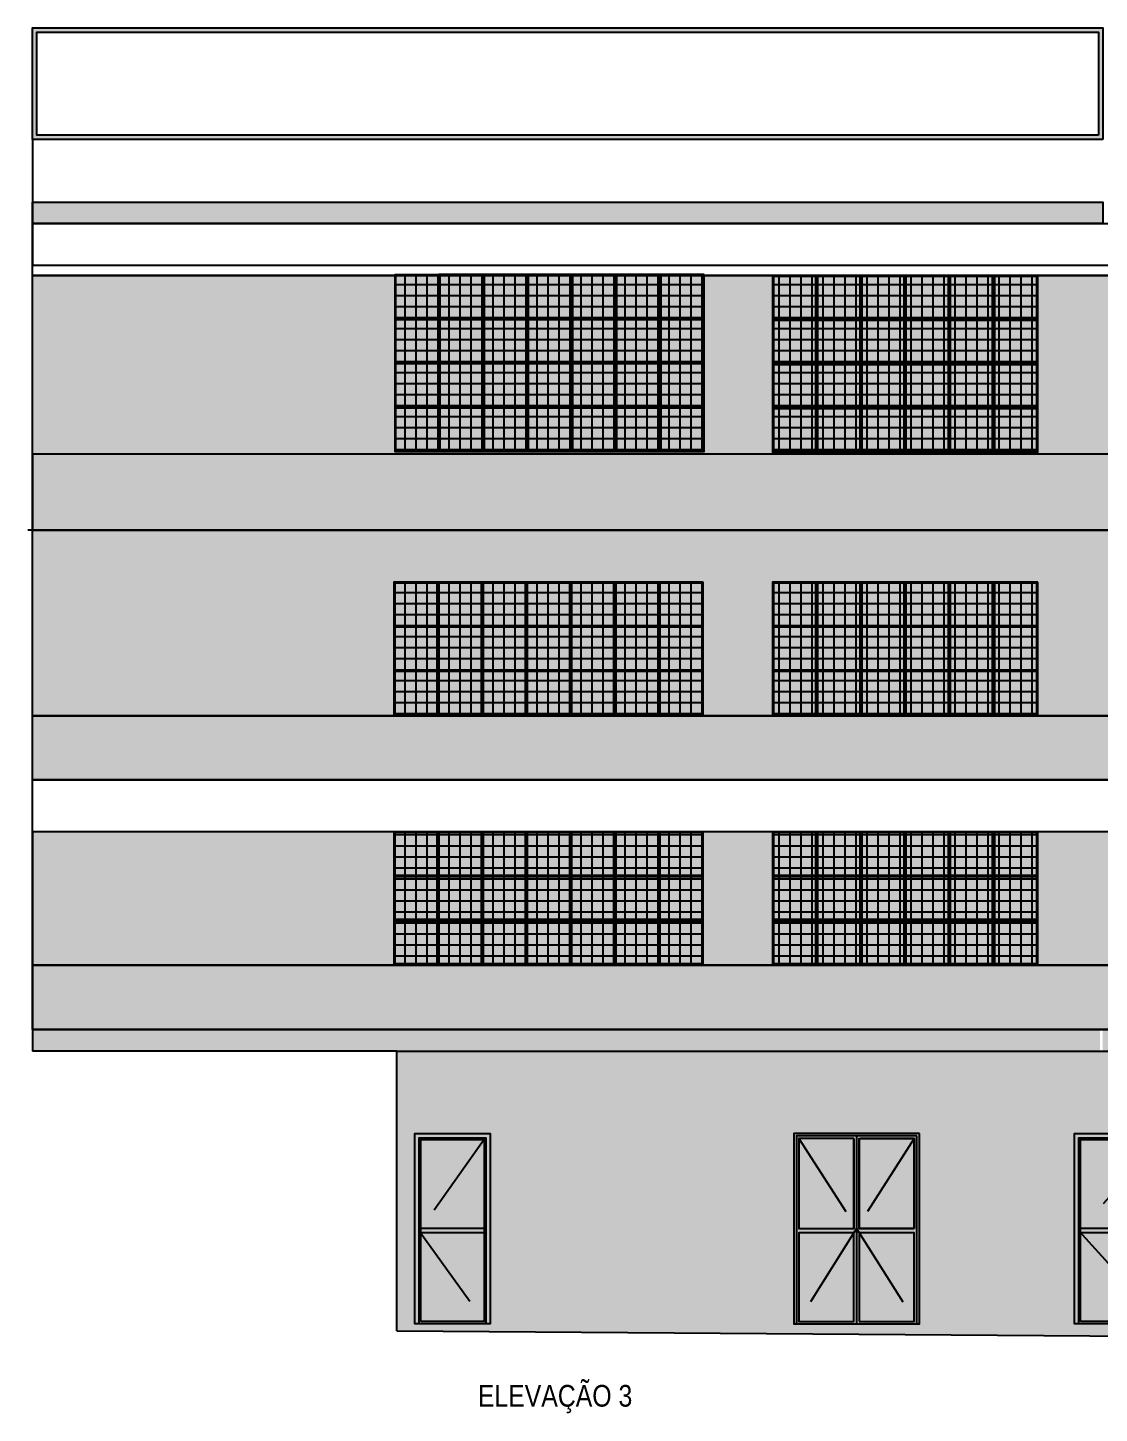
# Model space of a CAD drawing. Header units: metres. Extents: x -9138 to -7768, y 20 to 184.
# Drawn here: x -8614.45 to -8602.08, y 20.37 to 36.36 of the extents above; entities that cross this region are included whole.
import ezdxf
from ezdxf.enums import TextEntityAlignment as Align

# ---------------------------------------------------------------- set-up
doc = ezdxf.new("R2010")
doc.units = ezdxf.units.M
doc.linetypes.add('CTE ELEV$0$DASHEDX2', pattern=[1.5, 1, -0.5])
for name, color, linetype in [('ARQ-DIM EMBASAM', 2, 'Continuous'), ('CTE ELEV$0$ARQ- FRISO', 7, 'Continuous'), ('CTE ELEV$0$ARQ-AUX', 7, 'Continuous'), ('CTE ELEV$0$ARQ-AUX1', 1, 'Continuous'), ('CTE ELEV$0$ARQ-AUX3', 3, 'Continuous'), ('CTE ELEV$0$ARQ-AUX4', 6, 'Continuous'), ('CTE ELEV$0$ARQ-CAX', 1, 'Continuous'), ('CTE ELEV$0$ARQ-PRJ', 7, 'CTE ELEV$0$DASHEDX2'), ('CTE ELEV$0$ARQ-TXT', 2, 'Continuous')]:
    doc.layers.add(name, color=color, linetype=linetype)
for name, color, linetype, true_color in [('CTE ELEV$0$ARQ-REVEST', 7, 'Continuous', 0xc79471), ('CTE ELEV$0$COR PLATINA', 7, 'Continuous', 0xa1a6a3), ('CTE ELEV$0$COR-CAIX', 7, 'Continuous', 0x45494e)]:
    doc.layers.add(name, color=color, linetype=linetype, true_color=true_color)
doc.styles.add('CTE ELEV$0$Adesa', font='ARIALN.TTF')
pattern_1 = [(0, (0, 0), (0, 0.2032), []), (90, (0, 0), (-0.2032, 0.2032), [0.2032, -0.2032])]

# ---------------------------------------------------------------- blocks, each defined once
blk = doc.blocks.new('CTE ELEV$0$elev 3 1andar')
at = {"layer": 'CTE ELEV$0$COR PLATINA', "transparency": 33554687}
h = blk.add_hatch(color=256, dxfattribs=at)
h.dxf.hatch_style = 1
h.paths.add_polyline_path([(38.8964976152929, 3.599999958618753), (33.3014679522912, 3.599992240966756), (12.35151546911402, 3.599997091453801), (12.35151546911402, 3.350000000000001), (14.79076360852014, 3.350000000000001), (14.79076360852014, 0.04300742059618656), (20.73615341961704, 0), (37.66157779099922, -0.04521692989841242), (37.66157779099922, 1.804574733409972), (38.8964976152929, 1.804574733409972)])
h.paths.add_polyline_path([(33.28796875830085, 2.019942554674088), (32.28830774662674, 2.019942554674088), (32.28830774662674, 3.019942554674092), (33.28796875830085, 3.019942554674092)], flags=16)
h.paths.add_polyline_path([(33.23796875829976, 2.069942554674085), (32.33830774662783, 2.069942554674085), (32.33830774662783, 2.969942554674095), (33.23796875829976, 2.969942554674095)], flags=0)
h.paths.add_polyline_path([(32.12819636576933, 2.019942554674088), (31.12853535409522, 2.019942554674088), (31.12853535409522, 3.019942554674092), (32.12819636576933, 3.019942554674092)], flags=16)
h.paths.add_polyline_path([(32.07819636576824, 2.069942554674085), (31.17853535409631, 2.069942554674085), (31.17853535409631, 2.969942554674095), (32.07819636576824, 2.969942554674095)], flags=0)
h.paths.add_polyline_path([(27.6821913480253, 0.03000075540222724), (26.81233796587912, 0.03000075540222724), (26.81233796587912, 2.229951859910614), (27.6821913480253, 2.229951859910614)], flags=16)
h.paths.add_polyline_path([(27.63219134802603, 0.03000075540222724), (27.61070657898563, 0.06000075540219996), (26.88233796587883, 0.06000075540219996), (26.88233796587883, 1.077049547127608), (26.8623379658784, 1.10497630765644), (26.8623379658784, 2.179951859910659), (27.63219134802603, 2.179951859910659)], flags=16)
h.paths.add_polyline_path([(12.32151547241847, 3.599997098399623), (0, 3.599999951167487), (0, 3.350000000000001), (4.204099522679826, 3.350000000000001), (12.32151547241847, 3.350000000000001)])
at = {"layer": 'CTE ELEV$0$ARQ-AUX3'}
blk.add_line((0, 3.599999951167487), (0, 3.350000000000001), dxfattribs=at)
blk.add_line((0, 3.599999951167487), (0, 3.350000000000001), dxfattribs=at)
blk.add_lwpolyline([(4.204099522679826, 3.350000000000001), (0, 3.350000000000001)], dxfattribs=at)
at = {"layer": 'Defpoints', "elevation": -5.945466473008046e-07}
blk.add_lwpolyline([(5.269102985039353e-07, 3.599999951167487), (86.08435701478447, 3.599999951167487)], dxfattribs=at)
blk = doc.blocks.new('CTE ELEV$0$V NEOREX 18')
at = {"layer": 'CTE ELEV$0$ARQ-AUX'}
h = blk.add_hatch(dxfattribs=at)
h.set_pattern_fill('NET', color=256, scale=0.04)
h.set_pattern_definition([(0, (0.2549999999999955, 0.5), (0, 0.127), []), (90, (0.2549999999999955, 0.5), (-0.127, 7.776507174585693e-18), [])])
h.paths.add_polyline_path([(0.009999999999990905, 0.5), (0.009999999999990905, 0.01000000000000156), (0.5, 0.01000000000000156), (0.5, 0.5)])
at = {"layer": 'CTE ELEV$0$COR-CAIX'}
h = blk.add_hatch(color=256, dxfattribs=at)
h.dxf.hatch_style = 1
h.paths.add_polyline_path([(0, 0.5100000000000016), (0.5099999999999909, 0.5100000000000016), (0.5099999999999909, 0), (0, 0)])
at = {"layer": 'CTE ELEV$0$ARQ-AUX'}
for points in [[(0, 0.5100000000000016), (0.5099999999999909, 0.5100000000000016), (0.5099999999999909, 0), (0, 0)], [(0.009999999999990905, 0.5), (0.5, 0.5), (0.5, 0.01000000000000156), (0.009999999999990905, 0.01000000000000156)]]:
    blk.add_lwpolyline(points, close=True, dxfattribs=at)
blk = doc.blocks.new('CTE ELEV$0$elev 3 2andar')
at = {"layer": 'CTE ELEV$0$COR PLATINA', "transparency": 33554687}
h = blk.add_hatch(color=256, dxfattribs=at)
h.dxf.hatch_style = 1
h.paths.add_polyline_path([(0.1434876935600187, 2.280085127825), (-80.57457009121026, 2.280085127825), (-80.57457009121026, 0.7400000047095503), (0.1434876935600187, 0.7400000047095503)])
at = {"layer": 'CTE ELEV$0$ARQ-AUX3'}
blk.add_line((-80.57456956429996, 3.552713678800501e-15), (-80.57456956429996, 2.879999999999999), dxfattribs=at)
at = {"layer": 'CTE ELEV$0$COR PLATINA', "elevation": 5.945466473008046e-07}
blk.add_lwpolyline([(0.1434876935600187, 2.280085127825), (-80.57457009121026, 2.280085127825), (-80.57457009121026, 0.7400000047095503), (0.1434876935600187, 0.7400000047095503)], close=True, dxfattribs=at)
at = {"layer": 'Defpoints'}
for p, q in [((-80.57456956429996, 2.879999999999999), (0.1434876935618377, 2.880000000000006)), ((0.03864608266303549, 0), (-80.57456956429996, 3.552713678800501e-15))]:
    blk.add_line(p, q, dxfattribs=at)
at = {"layer": 'CTE ELEV$0$ARQ-AUX1', "xscale": -1}
for p in [(-75.89378557718192, 1.770000016277532, 5.945466473008046e-07), (-75.3837855771817, 1.770000016277532, 5.945466473008046e-07), (-74.87378557718148, 1.770000016277532, 5.945466473008046e-07), (-74.36378557718126, 1.770000016277532, 5.945466473008046e-07), (-73.85378557718286, 1.770000016277532, 5.945466473008046e-07), (-73.34378557718264, 1.770000016277532, 5.945466473008046e-07), (-72.83378557718243, 1.770000016277532, 5.945466473008046e-07), (-71.52378557718293, 1.770000016277532, 5.945466473008046e-07), (-71.01378557718272, 1.770000016277532, 5.945466473008046e-07), (-70.5037855771825, 1.770000016277532, 5.945466473008046e-07), (-69.9937855771841, 1.770000016277532, 5.945466473008046e-07), (-69.48378557718388, 1.770000016277532, 5.945466473008046e-07), (-68.97378557718366, 1.770000016277532, 5.945466473008046e-07), (-75.89378557718192, 1.260000016277534, 5.945466473233136e-07), (-75.3837855771817, 1.260000016277534, 5.945466473233136e-07), (-74.87378557718148, 1.260000016277534, 5.945466473233136e-07), (-74.36378557718126, 1.260000016277534, 5.945466473233136e-07), (-73.85378557718286, 1.260000016277534, 5.945466473233136e-07), (-73.34378557718264, 1.260000016277534, 5.945466473233136e-07), (-72.83378557718243, 1.260000016277534, 5.945466473233136e-07), (-71.52378557718293, 1.260000016277534, 5.945466473233136e-07), (-71.01378557718272, 1.260000016277534, 5.945466473233136e-07), (-70.5037855771825, 1.260000016277534, 5.945466473233136e-07), (-69.9937855771841, 1.260000016277534, 5.945466473233136e-07), (-69.48378557718388, 1.260000016277534, 5.945466473233136e-07), (-68.97378557718366, 1.260000016277534, 5.945466473233136e-07), (-75.89378557718192, 0.7500000162775287, 5.945466473233136e-07), (-75.3837855771817, 0.7500000162775287, 5.945466473233136e-07), (-74.87378557718148, 0.7500000162775287, 5.945466473233136e-07), (-74.36378557718126, 0.7500000162775287, 5.945466473233136e-07), (-73.85378557718286, 0.7500000162775287, 5.945466473233136e-07), (-73.34378557718264, 0.7500000162775287, 5.945466473233136e-07), (-72.83378557718243, 0.7500000162775287, 5.945466473233136e-07), (-71.52378557718293, 0.7500000162775287, 5.945466473233136e-07), (-71.01378557718272, 0.7500000162775287, 5.945466473233136e-07), (-70.5037855771825, 0.7500000162775287, 5.945466473233136e-07), (-69.9937855771841, 0.7500000162775287, 5.945466473233136e-07), (-69.48378557718388, 0.7500000162775287, 5.945466473233136e-07), (-68.97378557718366, 0.7500000162775287, 5.945466473233136e-07)]:
    blk.add_blockref('CTE ELEV$0$V NEOREX 18', p, dxfattribs=at)
blk = doc.blocks.new('CTE ELEV$0$elev 3 3andar')
at = {"layer": 'CTE ELEV$0$COR PLATINA', "transparency": 33554687}
h = blk.add_hatch(color=256, dxfattribs=at)
h.dxf.hatch_style = 1
h.paths.add_polyline_path([(0, 2.879999999999988), (70.50146152303932, 2.879999999999988), (70.50146152303932, 0.7400000325550202), (0, 0.7400000325550202)])
at = {"layer": 'CTE ELEV$0$ARQ-AUX3'}
blk.add_line((0, 0), (0, 2.879999999999995), dxfattribs=at)
at = {"layer": 'CTE ELEV$0$COR PLATINA', "elevation": 5.945466473008046e-07}
blk.add_lwpolyline([(0, 2.879999999999988), (70.50146152303932, 2.879999999999988), (70.50146152303932, 0.7400000325550202), (0, 0.7400000325550202)], close=True, dxfattribs=at)
at = {"layer": 'Defpoints'}
for p, q in [((0, 2.879999999999995), (80.613215646963, 2.880000000000003)), ((80.613215646963, -3.552713678800501e-15), (0, 0))]:
    blk.add_line(p, q, dxfattribs=at)
at = {"layer": 'CTE ELEV$0$ARQ-AUX1', "xscale": -1}
for p in [(4.680783987118048, 1.770000016277528, 5.945466473008046e-07), (5.190783987118266, 1.770000016277528, 5.945466473008046e-07), (5.700783987118484, 1.770000016277528, 5.945466473008046e-07), (6.210783987118702, 1.770000016277528, 5.945466473008046e-07), (6.720783987117102, 1.770000016277528, 5.945466473008046e-07), (7.23078398711732, 1.770000016277528, 5.945466473008046e-07), (7.740783987117538, 1.770000016277528, 5.945466473008046e-07), (9.050783987117029, 1.770000016277528, 5.945466473008046e-07), (9.560783987117247, 1.770000016277528, 5.945466473008046e-07), (10.07078398711747, 1.770000016277528, 5.945466473008046e-07), (10.58078398711586, 1.770000016277528, 5.945466473008046e-07), (11.09078398711608, 1.770000016277528, 5.945466473008046e-07), (11.6007839871163, 1.770000016277528, 5.945466473008046e-07), (4.680783987118048, 1.26000001627753, 5.945466473233136e-07), (5.190783987118266, 1.26000001627753, 5.945466473233136e-07), (5.700783987118484, 1.26000001627753, 5.945466473233136e-07), (6.210783987118702, 1.26000001627753, 5.945466473233136e-07), (6.720783987117102, 1.26000001627753, 5.945466473233136e-07), (7.23078398711732, 1.26000001627753, 5.945466473233136e-07), (7.740783987117538, 1.26000001627753, 5.945466473233136e-07), (9.050783987117029, 1.26000001627753, 5.945466473233136e-07), (9.560783987117247, 1.26000001627753, 5.945466473233136e-07), (10.07078398711747, 1.26000001627753, 5.945466473233136e-07), (10.58078398711586, 1.26000001627753, 5.945466473233136e-07), (11.09078398711608, 1.26000001627753, 5.945466473233136e-07), (11.6007839871163, 1.26000001627753, 5.945466473233136e-07), (4.680783987118048, 0.7500000162775251, 5.945466473233136e-07), (5.190783987118266, 0.7500000162775251, 5.945466473233136e-07), (5.700783987118484, 0.7500000162775251, 5.945466473233136e-07), (6.210783987118702, 0.7500000162775251, 5.945466473233136e-07), (6.720783987117102, 0.7500000162775251, 5.945466473233136e-07), (7.23078398711732, 0.7500000162775251, 5.945466473233136e-07), (7.740783987117538, 0.7500000162775251, 5.945466473233136e-07), (9.050783987117029, 0.7500000162775251, 5.945466473233136e-07), (9.560783987117247, 0.7500000162775251, 5.945466473233136e-07), (10.07078398711747, 0.7500000162775251, 5.945466473233136e-07), (10.58078398711586, 0.7500000162775251, 5.945466473233136e-07), (11.09078398711608, 0.7500000162775251, 5.945466473233136e-07), (11.6007839871163, 0.7500000162775251, 5.945466473233136e-07)]:
    blk.add_blockref('CTE ELEV$0$V NEOREX 18', p, dxfattribs=at)
blk = doc.blocks.new('CTE ELEV$0$elev 3 4andar')
at = {"layer": 'CTE ELEV$0$COR PLATINA', "transparency": 33554687}
h = blk.add_hatch(color=256, dxfattribs=at)
h.dxf.hatch_style = 1
h.paths.add_polyline_path([(0.05502567296571215, 3.479918448314983), (70.55648719600867, 3.479918448314983), (70.55648719600867, 1.420002003640569), (0.05502567296571215, 1.420002003640569)])
at = {"layer": 'CTE ELEV$0$ARQ-AUX3'}
blk.add_line((0.05502567296935013, 0.5399999511772684, 7.039728286218044e-06), (0.05502567296935013, 3.600003747892195), dxfattribs=at)
at = {"layer": 'CTE ELEV$0$COR PLATINA', "elevation": 7.63427493346594e-06}
blk.add_lwpolyline([(0.05502567296571215, 3.479918448314983), (70.55648719600867, 3.479918448314983), (70.55648719600867, 1.420002003640569), (0.05502567296571215, 1.420002003640569)], close=True, dxfattribs=at)
at = {"layer": 'Defpoints'}
for p, q in [((0.05502567296935013, 3.600003747892195, -8.282031624183796e-06), (80.613215646963, 3.600003747892202, -8.282031624183796e-06)), ((80.613215646963, 0.5399999511772648, -5.945466472782955e-07), (0, 0.5399999511772684, -5.945466472782955e-07))]:
    blk.add_line(p, q, dxfattribs=at)
at = {"layer": 'CTE ELEV$0$ARQ-AUX1', "xscale": -1}
for p in [(4.745809660087616, 2.979833336767527, 7.63427493346594e-06), (5.255809660087834, 2.979918448314983, 7.63427493346594e-06), (5.765809660088053, 2.979918448314983, 7.63427493346594e-06), (6.275809660088271, 2.979918448314983, 7.63427493346594e-06), (6.78580966008667, 2.979918448314983, 7.63427493346594e-06), (7.295809660086888, 2.979918448314983, 7.63427493346594e-06), (7.805809660087107, 2.979918448314983, 7.63427493346594e-06), (9.10580966008638, 2.969917935751681, 7.63427493346594e-06), (9.615809660086597, 2.969917935751681, 7.63427493346594e-06), (10.12580966008682, 2.969917935751681, 7.63427493346594e-06), (10.63580966008522, 2.969917935751681, 7.63427493346594e-06), (11.14580966008543, 2.969917935751681, 7.63427493346594e-06), (11.65580966008565, 2.969917935751681, 7.63427493346594e-06), (4.745809660087616, 2.469833336767529, 7.63427493348845e-06), (5.255809660087834, 2.469918448314985, 7.63427493348845e-06), (5.765809660088053, 2.469918448314985, 7.63427493348845e-06), (6.275809660088271, 2.469918448314985, 7.63427493348845e-06), (6.78580966008667, 2.469918448314985, 7.63427493348845e-06), (7.295809660086888, 2.469918448314985, 7.63427493348845e-06), (7.805809660087107, 2.469918448314985, 7.63427493348845e-06), (9.10580966008638, 2.459917935751683, 7.63427493348845e-06), (9.615809660086597, 2.459917935751683, 7.63427493348845e-06), (10.12580966008682, 2.459917935751683, 7.63427493348845e-06), (10.63580966008522, 2.459917935751683, 7.63427493348845e-06), (11.14580966008543, 2.459917935751683, 7.63427493348845e-06), (11.65580966008565, 2.459917935751683, 7.63427493348845e-06), (4.745809660087616, 1.959833336767524, 7.63427493348845e-06), (5.255809660087834, 1.95991844831498, 7.63427493348845e-06), (5.765809660088053, 1.95991844831498, 7.63427493348845e-06), (6.275809660088271, 1.95991844831498, 7.63427493348845e-06), (6.78580966008667, 1.95991844831498, 7.63427493348845e-06), (7.295809660086888, 1.95991844831498, 7.63427493348845e-06), (7.805809660087107, 1.95991844831498, 7.63427493348845e-06), (9.10580966008638, 1.949917935751678, 7.63427493348845e-06), (9.615809660086597, 1.949917935751678, 7.63427493348845e-06), (10.12580966008682, 1.949917935751678, 7.63427493348845e-06), (10.63580966008522, 1.949917935751678, 7.63427493348845e-06), (11.14580966008543, 1.949917935751678, 7.63427493348845e-06), (11.65580966008565, 1.949917935751678, 7.63427493348845e-06), (4.745809660087616, 1.449833336767519, 7.63427493348845e-06), (5.255809660087834, 1.449918448314975, 7.63427493348845e-06), (5.765809660088053, 1.449918448314975, 7.63427493348845e-06), (6.275809660088271, 1.449918448314975, 7.63427493348845e-06), (6.78580966008667, 1.449918448314975, 7.63427493348845e-06), (7.295809660086888, 1.449918448314975, 7.63427493348845e-06), (7.805809660087107, 1.449918448314975, 7.63427493348845e-06), (9.10580966008638, 1.439917935751673, 7.63427493348845e-06), (9.615809660086597, 1.439917935751673, 7.63427493348845e-06), (10.12580966008682, 1.439917935751673, 7.63427493348845e-06), (10.63580966008522, 1.439917935751673, 7.63427493348845e-06), (11.14580966008543, 1.439917935751673, 7.63427493348845e-06), (11.65580966008565, 1.439917935751673, 7.63427493348845e-06)]:
    blk.add_blockref('CTE ELEV$0$V NEOREX 18', p, dxfattribs=at)
blk = doc.blocks.new('CTE ELEV$0$ee')
at = {"layer": 'CTE ELEV$0$COR-CAIX', "transparency": 33554687}
h = blk.add_hatch(color=256, dxfattribs=at)
h.dxf.hatch_style = 1
h.paths.add_polyline_path([(0.2091549082742858, 2.199951091913224), (1.079008290420461, 2.199951091913224), (1.079008290420461, -1.259516224649815e-08), (0.2091549082742858, -1.259516224649815e-08)])
h = blk.add_hatch(color=256, dxfattribs=at)
h.dxf.hatch_style = 1
h.paths.add_polyline_path([(6.031664249143432, 2.199951859584029), (4.581664254103089, 2.19995026855981), (4.581664254110365, 7.550756393470692e-07), (6.031664249157984, 2.346099744698904e-06)])
h = blk.add_hatch(color=256, dxfattribs=at)
h.dxf.hatch_style = 1
h.paths.add_polyline_path([(7.821664236040306, 2.19995110450839), (8.891660806481013, 2.199951091913224), (8.891660806481013, -1.259516224649815e-08), (7.821664236040306, 3.552713678800501e-15)])
h = blk.add_hatch(color=256, dxfattribs=at)
h.dxf.hatch_style = 1
h.paths.add_polyline_path([(10.34166080152136, 2.199951859584029), (8.891660806481013, 2.19995026855981), (8.89166080648829, 7.550756393470692e-07), (10.34166080153591, 2.346099744698904e-06)])
at = {"flags": 128}
for points in [[(4.641662864272803, 1.050000755075576), (4.641661513345753, 0.03000083529168052), (5.276664261245969, 0.03000152139207657)], [(5.336664242231564, 0.03000159069748776), (5.971661508392572, 0.030002265876373), (5.971662859317803, 1.05000075507558)], [(8.951659416650728, 1.050000755075576), (8.951658065723677, 0.03000083529168052), (9.586660813623894, 0.03000152139207657)], [(9.646660794609488, 0.03000159069748776), (10.2816580607705, 0.030002265876373), (10.28165941169573, 1.05000075507558)]]:
    blk.add_lwpolyline(points, dxfattribs=at)
at = {"layer": 'CTE ELEV$0$ARQ-AUX4'}
for p, q in [((0, 3.150000000000002), (10.58666408584031, 3.150000000000002)), ((0, -0.08041137455152736), (0, 3.150000000000002)), ((10.58666408584031, 3.150000000000002), (10.58666408584031, -0.1569925794038127))]:
    blk.add_line(p, q, dxfattribs=at)
at = {"layer": 'CTE ELEV$0$ARQ-CAX'}
for p, q in [((5.336664271626432, 1.100000755878181), (5.971664249154855, 1.100000755075552, 4.318355881519661e-06)), ((9.646660824004357, 1.100000755878181), (10.28166080153278, 1.100000755075552, 4.318355881519661e-06))]:
    blk.add_line(p, q, dxfattribs=at)
for points in [[(0.2091549082742858, -1.259516224649815e-08), (0.2091549082742858, 2.199951091913224), (1.079008290420461, 2.199951091913224), (1.079008290420461, -1.259516224649815e-08)], [(0.2091549082742858, 2.199951091913224), (1.079008290420461, 2.199951091913224), (1.079008290420461, -1.259516224649815e-08), (0.2091549082742858, -1.259516224649815e-08)], [(0.2791549082739948, 0.02999998740481047), (0.2791549082739948, 2.129951091913288), (1.009008290420752, 2.129951091913288), (1.009008290420752, 0.02999998740481047)], [(7.821664236040306, 3.552713678800501e-15), (7.821664236040306, 2.19995110450839), (8.891660806481013, 2.199951091913224), (8.891660806481013, -1.259516224649815e-08)], [(7.821664236040306, 2.19995110450839), (8.891660806481013, 2.199951091913224), (8.891660806481013, -1.259516224649815e-08), (7.821664236040306, 3.552713678800501e-15)], [(7.891664236040015, 0.02999999999997627), (7.891664236040015, 2.129951104508454), (8.821660806481304, 2.129951091913288), (8.821660806481304, 0.02999998740481047)]]:
    blk.add_lwpolyline(points, close=True, dxfattribs=at)
for points in [[(0.2591549082735582, -1.259516224649815e-08), (0.2591549082735582, 2.14995109191327), (1.029008290421189, 2.14995109191327), (1.029008290421189, -1.259516224649815e-08)], [(7.871664236039578, 3.552713678800501e-15), (7.871664236039578, 2.149951104508435), (8.841660806481741, 2.14995109191327), (8.841660806481741, -1.259516224649815e-08)], [(1.009008290420752, 1.099975539658953), (0.2791549082739948, 1.099975539658953)], [(1.009008290420752, 1.049975539658998), (0.2791549082739948, 1.049975539658998)], [(8.821660806481304, 1.099975539658953), (7.891664236040015, 1.099975552254119)], [(8.821660806481304, 1.049975539658998), (7.891664236040015, 1.049975552254164)]]:
    blk.add_lwpolyline(points, dxfattribs=at)
at = {"layer": 'CTE ELEV$0$ARQ-CAX', "flags": 128}
for points in [[(6.031664249143432, 2.199951859584029), (4.581664254103089, 2.19995026855981), (4.581664254110365, 7.550756393470692e-07), (6.031664249157984, 2.346099744698904e-06), (6.031664249150708, 2.199951859584029)], [(5.276664231852919, 2.139951047682825), (4.641664254104398, 2.139950348779458), (4.641662903241013, 1.100000735591522)], [(5.27666422223956, 2.139951047682825), (5.276664241464459, 1.10000077431171)], [(5.306664251625989, 2.169951064071892), (5.3066642917438, 1.550587693799343e-06)], [(5.336664281239791, 2.139951089100077), (5.336664262013073, 1.100000755878185)], [(5.971662898287832, 1.100000755075552), (5.971664249151218, 2.139951779364264), (5.350078522513286, 2.139951088852126)], [(10.34166080152136, 2.199951859584029), (8.891660806481013, 2.19995026855981), (8.89166080648829, 7.550756393470692e-07), (10.34166080153591, 2.346099744698904e-06), (10.34166080152863, 2.199951859584029)], [(9.586660784230844, 2.139951047682825), (8.951660806482323, 2.139950348779458), (8.951659455618937, 1.100000735591522)], [(9.586660774617485, 2.139951047682825), (9.586660793842384, 1.10000077431171)], [(9.616660804003914, 2.169951064071892), (9.616660844121725, 1.550587693799343e-06)], [(9.646660833617716, 2.139951089100077), (9.646660814390998, 1.100000755878185)], [(10.28165945066576, 1.100000755075552), (10.28166080152914, 2.139951779364264), (9.66007507489121, 2.139951088852126)]]:
    blk.add_lwpolyline(points, dxfattribs=at)
for points in [[(6.001664249150053, 2.16995181947409), (4.611664254103744, 2.169950308669691), (4.61166425411102, -3.265583359279844e-10), (6.001664249157329, 1.51047784058278e-06)], [(10.31166080152798, 2.16995181947409), (8.921660806481668, 2.169950308669691), (8.921660806488944, -3.265583359279844e-10), (10.31166080153525, 1.51047784058278e-06)]]:
    blk.add_lwpolyline(points, close=True, dxfattribs=at)
at = {"layer": 'CTE ELEV$0$ARQ-CAX', "lineweight": -2}
for points in [[(5.276664231852919, 2.139951047682825), (4.641663568914737, 2.139951008962562), (4.641663568914737, 1.100000735591557), (5.276664231852919, 1.100000774311706)], [(5.971664249154855, 1.100000755075552), (5.336664271626432, 1.100000755878181), (5.336664271626432, 2.139951089100077), (5.971664249154855, 2.139951088297448)], [(9.586660784230844, 2.139951047682825), (8.951660121292662, 2.139951008962562), (8.951660121292662, 1.100000735591557), (9.586660784230844, 1.100000774311706)], [(10.28166080153278, 1.100000755075552), (9.646660824004357, 1.100000755878181), (9.646660824004357, 2.139951089100077), (10.28166080153278, 2.139951088297448)], [(5.276664242019251, 1.050000754827629), (4.641661513345753, 1.050000755075576), (4.641661513345753, 0.03000083529168052), (5.276664261245969, 0.03000083504373308)], [(5.336664242231564, 0.03000157450658136), (5.971662878771895, 0.03000157481319476), (5.971662878771895, 1.05000075507558), (5.336664261458282, 1.050000754768966)], [(9.586660794397176, 1.050000754827629), (8.951658065723677, 1.050000755075576), (8.951658065723677, 0.03000083529168052), (9.586660813623894, 0.03000083504373308)], [(9.646660794609488, 0.03000157450658136), (10.28165943114982, 0.03000157481319476), (10.28165943114982, 1.05000075507558), (9.646660813836206, 1.050000754768966)]]:
    blk.add_lwpolyline(points, close=True, dxfattribs=at)
at = {"layer": 'CTE ELEV$0$ARQ-PRJ'}
for points in [[(1.009008290420752, 2.129951091913288), (0.2591549082735582, 1.074975539659054), (1.029008290421189, -1.259516224649815e-08)], [(4.641663568914737, 2.139951008962562), (5.3072500598646, 1.100000774559657), (4.61166425411102, -3.265583359279844e-10)], [(5.971664934353612, 2.139951008962566), (5.3072500598646, 1.100000774559657), (6.001664249157329, -3.265547832143056e-10)], [(8.821660806481304, 2.129951091913288), (7.871664236039578, 1.074975552254219), (8.841660806481741, -1.259516224649815e-08)], [(8.951660121292662, 2.139951008962562), (9.617246612242525, 1.100000774559657), (8.921660806488944, -3.265583359279844e-10)], [(10.28166148673154, 2.139951008962566), (9.617246612242525, 1.100000774559657), (10.31166080153525, -3.265547832143056e-10)]]:
    blk.add_lwpolyline(points, dxfattribs=at)
blk = doc.blocks.new('CTE ELEV')
at = {"layer": 'CTE ELEV$0$ARQ-REVEST', "transparency": 33554687}
h = blk.add_hatch(dxfattribs=at)
h.set_pattern_fill('AR-B816', scale=0.001)
h.set_pattern_definition(pattern_1)
h.paths.add_polyline_path([(-8575.495998024333, 27.67999995116754), (-8614.392495112717, 27.67999995116754), (-8614.392495112717, 28.41999996743908), (-8575.495998024333, 28.41999996743908)])
h = blk.add_hatch(dxfattribs=at)
h.set_pattern_fill('AR-B816', scale=0.001)
h.set_pattern_definition(pattern_1)
h.paths.add_polyline_path([(-8614.392495639626, 24.79999995116753), (-8581.091027687335, 24.7999922409668), (-8581.091027687335, 25.53999224567635), (-8614.392495639626, 25.53999995587708)])
at = {"layer": 'CTE ELEV$0$COR PLATINA', "transparency": 33554687}
h = blk.add_hatch(color=256, dxfattribs=at)
h.dxf.hatch_style = 1
h.paths.add_polyline_path([(-8614.39249511272, 34.34500380656213), (-8602.040980170512, 34.34500380656213), (-8602.040980170512, 34.1011057441466), (-8614.39249511272, 34.1011057441466)])
h = blk.add_hatch(color=256, dxfattribs=at)
h.dxf.hatch_style = 1
h.paths.add_polyline_path([(-8614.392495112716, 30.55999995119053), (-8586.045998024332, 30.55999995119053), (-8586.045998024332, 31.44000200363083), (-8614.392495112716, 31.44000200363083)])
h = blk.add_hatch(color=256, dxfattribs=at)
h.dxf.hatch_style = 1
h.paths.add_polyline_path([(-8599.601732031106, 24.55000000000005), (-8610.188396116946, 24.55000000000005), (-8610.188396116946, 21.31958862544852), (-8599.601732031106, 21.24300742059624)])
h.paths.add_polyline_path([(-8609.109387826526, 23.59995109191327), (-8609.109387826526, 21.39999998740488), (-8609.979241208672, 21.39999998740488), (-8609.979241208672, 23.59995109191327)], flags=16)
h.paths.add_polyline_path([(-8609.159387826525, 23.54995109191331), (-8609.159387826525, 21.39999998740488), (-8609.180872595565, 21.42999998740486), (-8609.909241208672, 21.42999998740486), (-8609.909241208672, 22.44704877913026), (-8609.929241208672, 22.4749755396591), (-8609.929241208672, 23.54995109191331)], flags=0)
h.paths.add_polyline_path([(-8604.216733238174, 21.4475242743506), (-8604.216733238174, 21.43000157481324), (-8604.851731874714, 21.43000157450663), (-8604.851731855424, 22.453406616325), (-8604.881146057081, 22.5000007745597), (-8604.881731845522, 22.49907440755656), (-8604.881731825202, 21.40000155058778), (-8604.186733328272, 21.40000231318045)], flags=0)
h.paths.add_polyline_path([(-8605.576731862842, 23.56995030866974), (-8604.186731867796, 23.56995181947413), (-8604.186731867789, 21.40000151047789), (-8605.576731862835, 21.39999999967349)], flags=16)
h.paths.add_polyline_path([(-8604.911731875482, 22.50000077431175), (-8604.911731894706, 23.53995104768286), (-8605.546731862842, 23.5399503487795), (-8605.546733213705, 22.50000073559156)], flags=0)
h.paths.add_polyline_path([(-8605.5467346036, 22.45000075507562), (-8604.911731874927, 22.45000075482767), (-8604.9117318557, 21.43000083504378), (-8605.5467346036, 21.43000083529173)], flags=0)
h.paths.add_polyline_path([(-8604.85173184532, 23.53995108910012), (-8604.85173184532, 22.50000075587823), (-8604.216733218658, 22.5000007550756), (-8604.216731867795, 23.53995108829749)], flags=0)
h.paths.add_polyline_path([(-8599.906736685796, 21.4475242743506), (-8599.906736685796, 21.43000157481324), (-8600.541735322337, 21.43000157450663), (-8600.541735303046, 22.453406616325), (-8600.571149504703, 22.5000007745597), (-8600.571735293144, 22.49907440755656), (-8600.571735272824, 21.40000155058778), (-8599.876736775894, 21.40000231318045)], flags=0)
h.paths.add_polyline_path([(-8602.366731880906, 23.59995110450843), (-8601.296735310465, 23.59995109191327), (-8601.296735310465, 21.39999998740488), (-8602.366731880906, 21.40000000000005)], flags=16)
h.paths.add_polyline_path([(-8602.316731880906, 23.54995110450848), (-8601.346735310464, 23.54995109191331), (-8601.346735310464, 21.39999998740488), (-8601.373805597601, 21.42999998750061), (-8602.296731880906, 21.43000000000002), (-8602.296731880906, 22.45281102925223), (-8602.316731880906, 22.47497555225426)], flags=0)
h.paths.add_polyline_path([(-8601.266735310464, 23.56995030866974), (-8599.876735315418, 23.56995181947413), (-8599.87673531541, 21.40000151047789), (-8601.266735310457, 21.39999999967349)], flags=16)
h.paths.add_polyline_path([(-8600.601735323104, 22.50000077431175), (-8600.601735342329, 23.53995104768286), (-8601.236735310464, 23.5399503487795), (-8601.236736661327, 22.50000073559156)], flags=0)
h.paths.add_polyline_path([(-8601.236738051222, 21.43000083529173), (-8600.601735303322, 21.43000152139212), (-8600.601735322549, 22.45000075482767), (-8601.236736700295, 22.45000075507562)], flags=0)
h.paths.add_polyline_path([(-8600.541735292942, 23.53995108910012), (-8600.541735292942, 22.50000075587823), (-8599.90673666628, 22.5000007550756), (-8599.906735315417, 23.53995108829749)], flags=0)
at = {"layer": 'CTE ELEV$0$COR-CAIX', "transparency": 33554687}
h = blk.add_hatch(color=256, dxfattribs=at)
h.dxf.hatch_style = 1
h.paths.add_polyline_path([(-8602.090980170515, 35.12001537622805), (-8614.342494971455, 35.12001537622805), (-8614.342494971455, 36.31001500997384), (-8602.090980170515, 36.31001500997384)], flags=16)
h.paths.add_polyline_path([(-8602.040980170515, 35.07001537622805), (-8614.392494971455, 35.07001537622805), (-8614.392494971455, 36.36001500997384), (-8602.040980170515, 36.36001500997384)])
at = {"layer": 'CTE ELEV$0$ARQ- FRISO'}
for points, elevation in [([(-8614.39249511272, 34.34500380656213), (-8602.040980170512, 34.34500380656213), (-8602.040980170512, 34.1011057441466), (-8614.39249511272, 34.1011057441466)], -7.634274933332463e-06), ([(-8614.392495112716, 30.55999995119053), (-8586.045998024332, 30.55999995119053), (-8586.045998024332, 31.44000200363083), (-8614.392495112716, 31.44000200363083)], -5.945466473008046e-07)]:
    blk.add_lwpolyline(points, close=True, dxfattribs=dict(at, elevation=elevation))
for points in [[(-8586.045998024332, 33.49991844830524), (-8614.39249511272, 33.49991844830524), (-8614.39249511272, 34.1011057441466), (-8586.045998024332, 34.1011057441466)], [(-8575.495998024333, 27.67999995116754), (-8614.392495112717, 27.67999995116754), (-8614.392495112717, 28.41999996743908), (-8575.495998024333, 28.41999996743908)], [(-8575.495998024333, 27.08008507899253), (-8614.392495112716, 27.08008507899253), (-8614.392495112716, 27.67999995116754), (-8575.495998024333, 27.67999995116754)], [(-8614.392495639626, 24.79999995116753), (-8581.091027687335, 24.7999922409668), (-8581.091027687335, 25.53999224567635), (-8614.392495639626, 25.53999995587708)]]:
    blk.add_lwpolyline(points, close=True, dxfattribs=at)
at = {"layer": 'CTE ELEV$0$ARQ-AUX1', "elevation": -1.159795023401589e-05}
for points in [[(-8602.040980170515, 35.07001537622805), (-8614.392494971455, 35.07001537622805), (-8614.392494971455, 36.36001500997384), (-8602.040980170515, 36.36001500997384)], [(-8602.090980170515, 35.12001537622805), (-8614.342494971455, 35.12001537622805), (-8614.342494971455, 36.31001500997384), (-8602.090980170515, 36.31001500997384)]]:
    blk.add_lwpolyline(points, close=True, dxfattribs=at)
at = {"layer": 'CTE ELEV$0$ARQ-AUX3', "elevation": -7.634274933332463e-06}
blk.add_lwpolyline([(-8602.040980170512, 35.07001541854682), (-8614.39249511272, 35.07001541854682), (-8614.39249511272, 33.62000374786491)], dxfattribs=at)
at = {"layer": 'CTE ELEV$0$ARQ-AUX3'}
blk.add_lwpolyline([(-8610.188396116946, 21.31958862544852), (-8593.656342220009, 21.20000000000005), (-8515.049963459314, 20.99000000000004)], dxfattribs=at)
for name, p in [('CTE ELEV$0$elev 3 2andar', (-8533.817925548416, 24.79999995116753, -5.945466473008046e-07)), ('CTE ELEV$0$elev 3 1andar', (-8614.392495639626, 21.20000000000005))]:
    blk.add_blockref(name, p)
blk.add_blockref('CTE ELEV$0$elev 3 3andar', (-8614.392495112716, 27.67999995116754, -5.945466473008046e-07), dxfattribs=at)
at = {"layer": 'CTE ELEV$0$ARQ-AUX4'}
blk.add_blockref('CTE ELEV$0$elev 3 4andar', (-8614.447520785685, 30.01999999999026, -7.63427493346594e-06), dxfattribs=at)
at = {"layer": 'CTE ELEV$0$COR-CAIX'}
blk.add_blockref('CTE ELEV$0$ee', (-8610.188396116946, 21.40000000000004), dxfattribs=at)
at = {"layer": 'CTE ELEV$0$ARQ-TXT', "style": 'CTE ELEV$0$Adesa'}
blk.add_text('ELEVAÇÃO 3', height=0.25, dxfattribs=at).set_placement((-8608.361587282285, 20.44599736174028, -0.03532142801281001), align=Align.CENTER)

msp = doc.modelspace()

# ---------------------------------------------------------------- block references
at = {"layer": 'ARQ-DIM EMBASAM'}
msp.add_blockref('CTE ELEV', (0, 0), dxfattribs=at)

doc.saveas('drawing.dxf')
